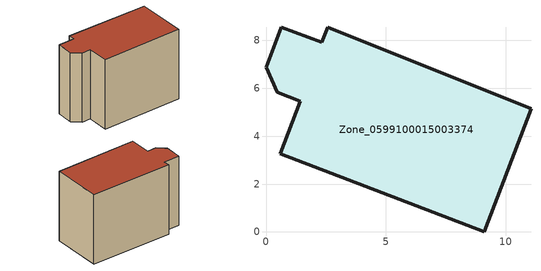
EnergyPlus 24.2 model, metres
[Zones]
Zone_0599100015003374
 floor ground (C_G): 0.46,5.83 0,6.87 0.64,8.55 2.33,7.91 2.57,8.54 11.06,5.14 9.11,0 0.6,3.26 1.44,5.46 z0.79
 wall outside (C_F): 2.33,7.91 0.64,8.55 0,6.87 0.46,5.83 1.44,5.46 0.6,3.26 9.11,0 11.06,5.14 2.57,8.54 2.33,7.91 z0.79:8.76
 roof outside (C_R): 11.06,5.14 2.57,8.54 2.33,7.91 0.64,8.55 0,6.87 0.46,5.83 1.44,5.46 0.6,3.26 9.11,0 z8.76
[BUILDING]
Pand.0599100015003374: North Axis=0; Terrain=City; Loads Convergence Tolerance Value=0.04; Temperature Convergence Tolerance Value=0.4; Solar Distribution=FullExterior; Maximum Number of Warmup Days=25; Minimum Number of Warmup Days=1
[Site:Location]
Rotterdam.The.Hague.AP_ZH_NLD Design_Conditions: Latitude=51.96; Longitude=4.45; Time Zone=1; Elevation=-4.5
[SITE:GROUNDTEMPERATURE:BUILDINGSURFACE]
18, 18, 18, 18, 18, 18, 18, 18, 18, 18, 18, 18
[MATERIAL] Thermal Absorptance=0.9; Solar Absorptance=0.7; Visible Absorptance=0.7
Name | Roughness | Thickness | Conductivity | Density | Specific Heat
G.TI.1965-1974 | MediumSmooth | 0.15 | 0.882353 | 540 | 1210
F.TI.1965-1974 | Rough | 0.3 | 0.697674 | 1920 | 840
R.TI.1965-1974 | MediumRough | 0.2 | 0.232558 | 1500 | 1000
[CONSTRUCTION]
C_G: G.TI.1965-1974
C_F: F.TI.1965-1974
C_R: R.TI.1965-1974
[ZONE]
Zone_0599100015003374: Type=1; Multiplier=1; Ceiling Height=Autocalculate; Volume=Autocalculate; Floor Area=autocalculate; Part of Total Floor Area=Yes
[ZONEINFILTRATION:DESIGNFLOWRATE]
Infil_Zone_0599100015003374: Zone or ZoneList or Space or SpaceList=Zone_0599100015003374; Schedule=AlwaysOn; Design Flow Rate Calculation Method=Flow/Area; Flow Rate per Floor Area=0.003; Constant Term Coefficient=1; Temperature Term Coefficient=0; Velocity Term Coefficient=0; Velocity Squared Term Coefficient=0
[HVACTEMPLATE:ZONE:IDEALLOADSAIRSYSTEM]
Zone_0599100015003374: Maximum Heating Supply Air Temperature=50; Minimum Cooling Supply Air Temperature=13; Maximum Heating Supply Air Humidity Ratio=0.0156; Minimum Cooling Supply Air Humidity Ratio=0.0077; Heating Limit=NoLimit; Cooling Limit=NoLimit; Dehumidification Control Type=ConstantSensibleHeatRatio; Cooling Sensible Heat Ratio=0.7; Dehumidification Setpoint=60; Humidification Control Type=None; Humidification Setpoint=30; Outdoor Air Method=None; Outdoor Air Flow Rate per Person=0.00944; Outdoor Air Flow Rate per Zone Floor Area=0; Outdoor Air Flow Rate per Zone=0; Demand Controlled Ventilation Type=None; Outdoor Air Economizer Type=NoEconomizer; Heat Recovery Type=None; Sensible Heat Recovery Effectiveness=0.7; Latent Heat Recovery Effectiveness=0.65
[ZONECONTROL:THERMOSTAT]
ThermostatControl_Zone_0599100015003374: Zone or ZoneList=Zone_0599100015003374; Control Type Schedule=DualSetpointControlType; Control 1=Thermostat_Zone_0599100015003374; Temperature Difference Between Cutout And Setpoint=0
[THERMOSTATSETPOINT:DUALSETPOINT]
Thermostat_Zone_0599100015003374: Heating Setpoint Temperature Schedule=HeatingSetpoint_Zone_0599100015003374; Cooling Setpoint Temperature Schedule=CoolingSetpoint_Zone_0599100015003374
[SCHEDULE:COMPACT]
HeatingSetpoint_Zone_0599100015003374: Through: 12/31, For: AllDays, Until: 24:00, 21
CoolingSetpoint_Zone_0599100015003374: Through: 12/31, For: AllDays, Until: 24:00, 24
DualSetpointControlType: Through: 12/31, For: AllDays, Until: 24:00, 4
AlwaysOn: Through: 12/31, For: AllDays, Until: 24:00, 1
